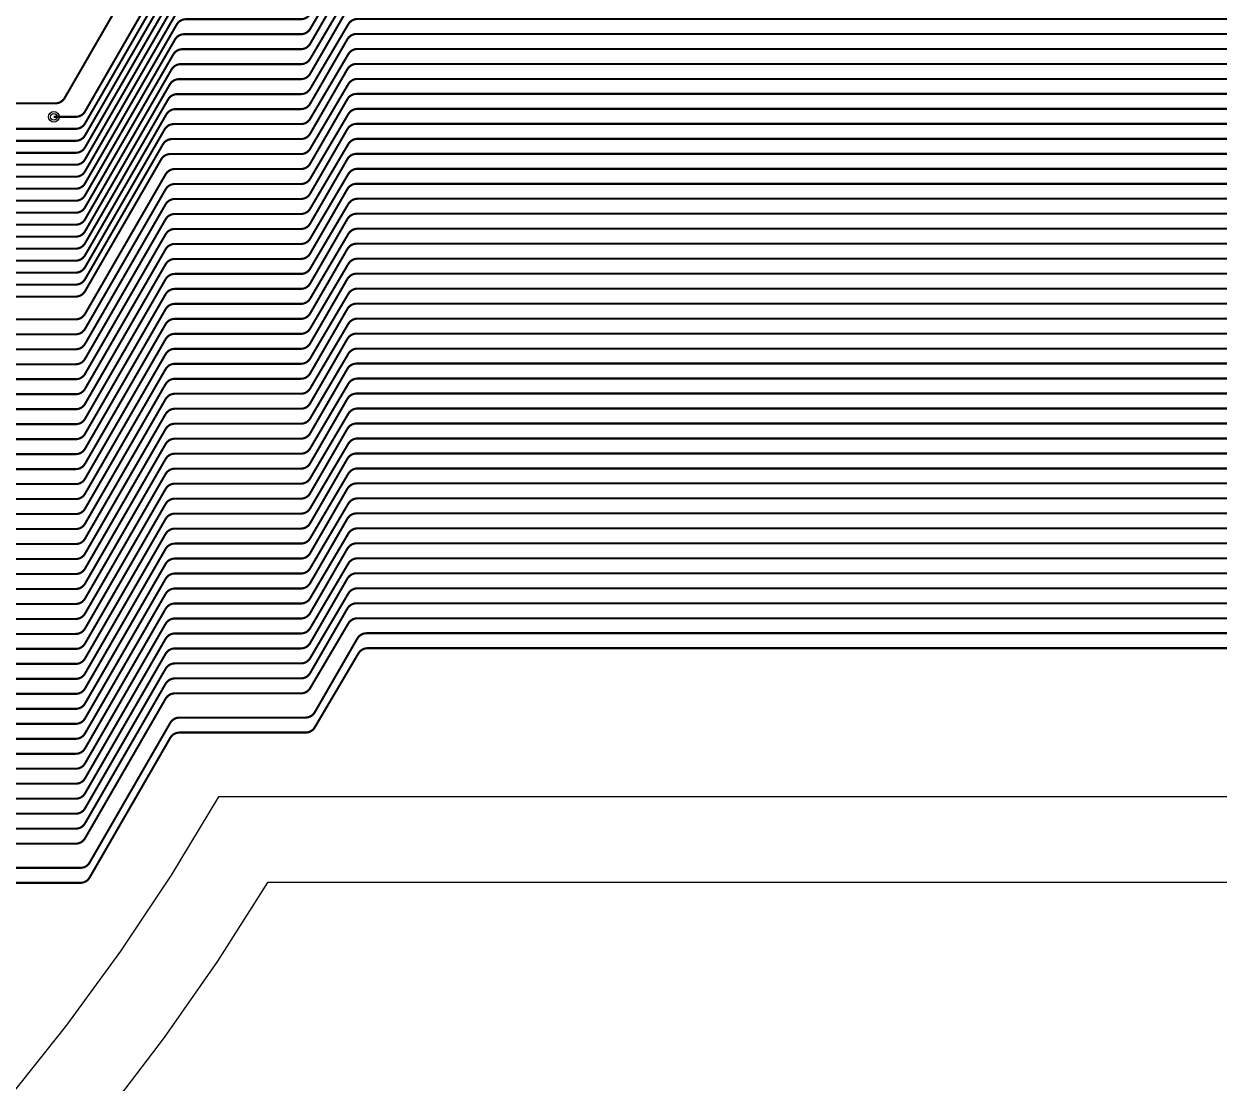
# Model space of a CAD drawing. Header units: metres. Extents: x -54999 to 54999, y -52014 to 54102.
# Drawn here: x 13912 to 19498, y -32853 to -27904 of the extents above; entities that cross this region are included whole.
import ezdxf

# ---------------------------------------------------------------- set-up
doc = ezdxf.new("R2010")
doc.units = ezdxf.units.M
for name, color, linetype in [('eDura_outline_ext', 6, 'Continuous'), ('eDura_outline_int', 6, 'Continuous'), ('etch', 3, 'Continuous'), ('metal', 4, 'Continuous')]:
    doc.layers.add(name, color=color, linetype=linetype)

msp = doc.modelspace()

# ---------------------------------------------------------------- linework, layer by layer
at = {"layer": 'eDura_outline_ext'}
msp.add_lwpolyline([(35250.115, -31915.931), (15050.115, -31915.931), (15050.115, -31915.931), (14816.521, -32282.896), (14567.786, -32639.771), (14304.345, -32985.933), (14026.658, -33320.775), (13735.211, -33643.712), (13430.515, -33954.178), (13113.103, -34251.631), (12783.529, -34535.551), (12442.37, -34805.439), (12090.223, -35060.825), (11727.705, -35301.262), (11355.449, -35526.328), (10974.107, -35735.63), (10584.346, -35928.802), (10186.848, -36105.506), (9782.308, -36265.433), (9371.434, -36408.303), (8954.944, -36533.866), (8533.569, -36641.902), (8108.044, -36732.222)], dxfattribs=at)
at = {"layer": 'eDura_outline_int'}
msp.add_lwpolyline([(34822.174, -31515.931), (14822.174, -31515.931), (14822.174, -31515.931), (14600.616, -31881.415), (14363.643, -32237.098), (14111.688, -32582.33), (13845.211, -32916.481), (13564.7, -33238.94), (13270.666, -33549.118), (12963.647, -33846.45), (12644.204, -34130.391), (12312.92, -34400.422), (11970.399, -34656.052), (11617.269, -34896.812), (11254.174, -35122.263), (10881.776, -35331.993), (10500.757, -35525.62), (10111.813, -35702.788), (9715.653, -35863.175), (9313.002, -36006.488), (8904.595, -36132.465), (8491.178, -36240.876)], dxfattribs=at)
at = {"layer": 'etch'}
msp.add_circle((14051.92, -28338.048), 15, dxfattribs=at)
at = {"layer": 'metal'}
for points in [[(6687.92, -28338.048, 10, 10, 0), (6899.808, -28705.048, 10, 10, 0.26794919), (6943.109, -28730.048, 10, 10, 0), (14154.553, -28730.048, 10, 10, 0.26794919), (14197.854, -28705.048, 10, 10, 0), (14618.199, -27976.99, 10, 10, -0.26794919), (14661.5, -27951.99, 10, 10, 0), (15206.876, -27951.99, 10, 10, 0.26534113), (15249.932, -27927.41, 10, 10, 0), (15428.177, -27625.51, 10, 10, -0.26534113), (15471.233, -27600.931, 10, 10, 0), (22383.577, -27600.931, 10, 10, -0.26794919), (22426.878, -27625.931, 10, 10, 0), (22546.679, -27833.431, 10, 10, 0.26794919), (22589.98, -27858.431, 10, 20, 0), (32821.463, -27858.431, 20, 20, 0.19891237), (32856.819, -27843.786, 20, 60, 0), (33647.174, -27053.431, 60, 20, 0)], [(7739.92, -28338.048, 10, 10, 0), (7919.476, -28649.048, 10, 10, 0.26794919), (7962.777, -28674.048, 10, 10, 0), (14154.553, -28674.048, 10, 10, 0.26794919), (14197.854, -28649.048, 10, 10, 0), (14626.282, -27906.99, 10, 10, -0.26794919), (14669.583, -27881.99, 10, 10, 0), (15206.553, -27881.99, 10, 10, 0.26794919), (15249.854, -27856.99, 10, 10, 0), (15423.67, -27555.931, 10, 10, -0.26794919), (15466.971, -27530.931, 10, 10, 0), (22391.66, -27530.931, 10, 10, -0.26794919), (22434.961, -27555.931, 10, 10, 0), (22570.927, -27791.431, 10, 10, 0.26794919), (22614.229, -27816.431, 10, 20, 0), (32163.463, -27816.431, 20, 20, 0.19891237), (32198.819, -27801.786, 20, 60, 0), (32947.174, -27053.431, 60, 20, 0)], [(8791.92, -28338.048, 10, 10, 0), (8939.144, -28593.048, 10, 10, 0.26794919), (8982.446, -28618.048, 10, 10, 0), (14154.553, -28618.048, 10, 10, 0.26794919), (14197.854, -28593.048, 10, 10, 0), (14634.365, -27836.99, 10, 10, -0.26794919), (14677.666, -27811.99, 10, 10, 0), (15206.876, -27811.99, 10, 10, 0.26534113), (15249.932, -27787.41, 10, 10, 0), (15428.177, -27485.51, 10, 10, -0.26534113), (15471.233, -27460.931, 10, 10, 0), (22399.743, -27460.931, 10, 10, -0.26794919), (22443.044, -27485.931, 10, 10, 0), (22595.176, -27749.431, 10, 10, 0.26794919), (22638.477, -27774.431, 10, 20, 0), (31505.463, -27774.431, 20, 20, 0.19891237), (31540.819, -27759.786, 20, 60, 0), (32247.174, -27053.431, 60, 20, 0)], [(9843.92, -28338.048, 10, 10, 0), (9958.813, -28537.048, 10, 10, 0.26794919), (10002.114, -28562.048, 10, 10, 0), (14154.553, -28562.048, 10, 10, 0.26794919), (14197.854, -28537.048, 10, 10, 0), (14642.447, -27766.99, 10, 10, -0.26794919), (14685.749, -27741.99, 10, 10, 0), (15206.553, -27741.99, 10, 10, 0.26794919), (15249.854, -27716.99, 10, 10, 0), (15423.67, -27415.931, 10, 10, -0.26794919), (15466.971, -27390.931, 10, 10, 0), (22407.826, -27390.931, 10, 10, -0.26794919), (22451.127, -27415.931, 10, 10, 0), (22619.425, -27707.431, 10, 10, 0.26794919), (22662.726, -27732.431, 10, 20, 0), (30847.463, -27732.431, 20, 20, 0.19891237), (30882.819, -27717.786, 20, 60, 0), (31547.174, -27053.431, 60, 20, 0)], [(10895.92, -28338.048, 10, 10, 0), (10978.481, -28481.048, 10, 10, 0.26794919), (11021.782, -28506.048, 10, 10, 0), (14154.553, -28506.048, 10, 10, 0.26794919), (14197.854, -28481.048, 10, 10, 0), (14650.53, -27696.99, 10, 10, -0.26794919), (14693.832, -27671.99, 10, 10, 0), (15206.876, -27671.99, 10, 10, 0.26534113), (15249.932, -27647.41, 10, 10, 0), (15428.177, -27345.51, 10, 10, -0.26534113), (15471.233, -27320.931, 10, 10, 0), (22415.909, -27320.931, 10, 10, -0.26794919), (22459.21, -27345.931, 10, 10, 0), (22643.673, -27665.431, 10, 10, 0.26794919), (22686.975, -27690.431, 10, 20, 0), (30189.463, -27690.431, 20, 20, 0.19891237), (30224.819, -27675.786, 20, 60, 0), (30847.174, -27053.431, 60, 20, 0)], [(11947.92, -28338.048, 10, 10, 0), (11998.15, -28425.048, 10, 10, 0.26794919), (12041.451, -28450.048, 10, 10, 0), (14154.553, -28450.048, 10, 10, 0.26794919), (14197.854, -28425.048, 10, 10, 0), (14658.613, -27626.99, 10, 10, -0.26794919), (14701.915, -27601.99, 10, 10, 0), (15206.553, -27601.99, 10, 10, 0.26794919), (15249.854, -27576.99, 10, 10, 0), (15423.67, -27275.931, 10, 10, -0.26794919), (15466.971, -27250.931, 10, 10, 0), (22423.992, -27250.931, 10, 10, -0.26794919), (22467.293, -27275.931, 10, 10, 0), (22667.922, -27623.431, 10, 10, 0.26794919), (22711.223, -27648.431, 10, 20, 0), (29531.463, -27648.431, 20, 20, 0.19891237), (29566.819, -27633.786, 20, 60, 0), (30147.174, -27053.431, 60, 20, 0)], [(12999.92, -28338.048, 10, 10, 0), (13017.818, -28369.048, 10, 10, 0.26794919), (13061.119, -28394.048, 10, 10, 0), (14154.553, -28394.048, 10, 10, 0.26794919), (14197.854, -28369.048, 10, 10, 0), (14666.696, -27556.99, 10, 10, -0.26794919), (14709.997, -27531.99, 10, 10, 0), (15206.876, -27531.99, 10, 10, 0.26534113), (15249.932, -27507.41, 10, 10, 0), (15428.177, -27205.51, 10, 10, -0.26534113), (15471.233, -27180.931, 10, 10, 0), (22432.074, -27180.931, 10, 10, -0.26794919), (22475.376, -27205.931, 10, 10, 0), (22692.171, -27581.431, 10, 10, 0.26794919), (22735.472, -27606.431, 10, 20, 0), (28873.463, -27606.431, 20, 20, 0.19891237), (28908.819, -27591.786, 20, 60, 0), (29447.174, -27053.431, 60, 20, 0)], [(14051.92, -28338.048, 10, 10, 0), (14154.553, -28338.048, 10, 10, 0.26794919), (14197.854, -28313.048, 10, 10, 0), (14674.779, -27486.99, 10, 10, -0.26794919), (14718.08, -27461.99, 10, 10, 0), (15206.553, -27461.99, 10, 10, 0.26794919), (15249.854, -27436.99, 10, 10, 0), (15423.67, -27135.931, 10, 10, -0.26794919), (15466.971, -27110.931, 10, 10, 0), (22440.157, -27110.931, 10, 10, -0.26794919), (22483.459, -27135.931, 10, 10, 0), (22716.419, -27539.431, 10, 10, 0.26794919), (22759.721, -27564.431, 10, 20, 0), (28215.463, -27564.431, 20, 20, 0.19891237), (28250.819, -27549.786, 20, 60, 0), (28747.174, -27053.431, 60, 20, 0)], [(5635.92, -28338.048, 10, 10, 0), (5880.139, -28761.048, 10, 10, 0.26794919), (5923.441, -28786.048, 10, 10, 0), (14154.553, -28786.048, 10, 10, 0.26794919), (14197.854, -28761.048, 10, 10, 0), (14610.116, -28046.99, 10, 10, -0.26794919), (14653.417, -28021.99, 10, 10, 0), (15206.553, -28021.99, 10, 10, 0.26794919), (15249.854, -27996.99, 10, 10, 0), (15423.67, -27695.931, 10, 10, -0.26794919), (15466.971, -27670.931, 10, 10, 0), (22142.822, -27670.931, 10, 10, -0.26794919), (22186.123, -27695.931, 10, 10, 0), (22522.43, -28278.431, 10, 10, 0.26794919), (22565.731, -28303.431, 10, 20, 0), (22951.463, -28303.431, 20, 20, 0.19891237), (22986.819, -28288.786, 20, 60, 0), (23147.174, -28128.431, 60, 20, 0)], [(4583.92, -28338.048, 10, 10, 0), (4860.471, -28817.048, 10, 10, 0.26794919), (4903.772, -28842.048, 10, 10, 0), (14154.553, -28842.048, 10, 10, 0.26794919), (14197.854, -28817.048, 10, 10, 0), (14602.033, -28116.99, 10, 10, -0.26794919), (14645.334, -28091.99, 10, 10, 0), (15206.876, -28091.99, 10, 10, 0.26534113), (15249.932, -28067.41, 10, 10, 0), (15428.177, -27765.51, 10, 10, -0.26534113), (15471.233, -27740.931, 10, 10, 0), (22134.739, -27740.931, 10, 10, -0.26794919), (22178.04, -27765.931, 10, 10, 0), (22498.181, -28320.431, 10, 10, 0.26794919), (22541.482, -28345.431, 10, 20, 0), (23609.463, -28345.431, 20, 20, 0.19891237), (23644.819, -28330.786, 20, 60, 0), (23847.174, -28128.431, 60, 20, 0)], [(3531.92, -28338.048, 10, 10, 0), (3840.802, -28873.048, 10, 10, 0.26794919), (3884.104, -28898.048, 10, 10, 0), (14154.553, -28898.048, 10, 10, 0.26794919), (14197.854, -28873.048, 10, 10, 0), (14593.95, -28186.99, 10, 10, -0.26794919), (14637.251, -28161.99, 10, 10, 0), (15206.553, -28161.99, 10, 10, 0.26794919), (15249.854, -28136.99, 10, 10, 0), (15423.67, -27835.931, 10, 10, -0.26794919), (15466.971, -27810.931, 10, 10, 0), (22126.656, -27810.931, 10, 10, -0.26794919), (22169.957, -27835.931, 10, 10, 0), (22473.932, -28362.431, 10, 10, 0.26794919), (22517.234, -28387.431, 10, 20, 0), (24267.463, -28387.431, 20, 20, 0.19891237), (24302.819, -28372.786, 20, 60, 0), (24547.174, -28128.431, 60, 20, 0)], [(2479.92, -28338.048, 10, 10, 0), (2821.134, -28929.048, 10, 10, 0.26794919), (2864.435, -28954.048, 10, 10, 0), (14154.553, -28954.048, 10, 10, 0.26794919), (14197.854, -28929.048, 10, 10, 0), (14585.867, -28256.99, 10, 10, -0.26794919), (14629.168, -28231.99, 10, 10, 0), (15206.876, -28231.99, 10, 10, 0.26534113), (15249.932, -28207.41, 10, 10, 0), (15428.177, -27905.51, 10, 10, -0.26534113), (15471.233, -27880.931, 10, 10, 0), (22118.573, -27880.931, 10, 10, -0.26794919), (22161.875, -27905.931, 10, 10, 0), (22449.684, -28404.431, 10, 10, 0.26794919), (22492.985, -28429.431, 10, 20, 0), (24925.463, -28429.431, 20, 20, 0.19891237), (24960.819, -28414.786, 20, 60, 0), (25247.174, -28128.431, 60, 20, 0)], [(1427.92, -28338.048, 10, 10, 0), (1801.466, -28985.048, 10, 10, 0.26794919), (1844.767, -29010.048, 10, 10, 0), (14154.553, -29010.048, 10, 10, 0.26794919), (14197.854, -28985.048, 10, 10, 0), (14577.784, -28326.99, 10, 10, -0.26794919), (14621.086, -28301.99, 10, 10, 0), (15206.553, -28301.99, 10, 10, 0.26794919), (15249.854, -28276.99, 10, 10, 0), (15423.67, -27975.931, 10, 10, -0.26794919), (15466.971, -27950.931, 10, 10, 0), (22110.49, -27950.931, 10, 10, -0.26794919), (22153.792, -27975.931, 10, 10, 0), (22425.435, -28446.431, 10, 10, 0.26794919), (22468.736, -28471.431, 10, 20, 0), (25583.463, -28471.431, 20, 20, 0.19891237), (25618.819, -28456.786, 20, 60, 0), (25947.174, -28128.431, 60, 20, 0)], [(375.92, -28338.048, 10, 10, 0), (781.797, -29041.048, 10, 10, 0.26794919), (825.099, -29066.048, 10, 10, 0), (14154.553, -29066.048, 10, 10, 0.26794919), (14197.854, -29041.048, 10, 10, 0), (14569.701, -28396.99, 10, 10, -0.26794919), (14613.003, -28371.99, 10, 10, 0), (15206.876, -28371.99, 10, 10, 0.26534113), (15249.932, -28347.41, 10, 10, 0), (15428.177, -28045.51, 10, 10, -0.26534113), (15471.233, -28020.931, 10, 10, 0), (22102.407, -28020.931, 10, 10, -0.26794919), (22145.709, -28045.931, 10, 10, 0), (22401.186, -28488.431, 10, 10, 0.26794919), (22444.488, -28513.431, 10, 20, 0), (26241.463, -28513.431, 20, 20, 0.19891237), (26276.819, -28498.786, 20, 60, 0), (26647.174, -28128.431, 60, 20, 0)], [(-676.08, -28338.048, 10, 10, 0), (-237.871, -29097.048, 10, 10, 0.26794919), (-194.57, -29122.048, 10, 10, 0), (14154.553, -29122.048, 10, 10, 0.26794919), (14197.854, -29097.048, 10, 10, 0), (14561.618, -28466.99, 10, 10, -0.26794919), (14604.92, -28441.99, 10, 10, 0), (15206.553, -28441.99, 10, 10, 0.26794919), (15249.854, -28416.99, 10, 10, 0), (15423.67, -28115.931, 10, 10, -0.26794919), (15466.971, -28090.931, 10, 10, 0), (22094.325, -28090.931, 10, 10, -0.26794919), (22137.626, -28115.931, 10, 10, 0), (22376.938, -28530.431, 10, 10, 0.26794919), (22420.239, -28555.431, 10, 20, 0), (26899.463, -28555.431, 20, 20, 0.19891237), (26934.819, -28540.786, 20, 60, 0), (27347.174, -28128.431, 60, 20, 0)], [(-1728.08, -28338.048, 10, 10, 0), (-1257.539, -29153.048, 10, 10, 0.26794919), (-1214.238, -29178.048, 10, 10, 0), (14154.553, -29178.048, 10, 10, 0.26794919), (14197.854, -29153.048, 10, 10, 0), (14553.536, -28536.99, 10, 10, -0.26794919), (14596.837, -28511.99, 10, 10, 0), (15206.876, -28511.99, 10, 10, 0.26534113), (15249.932, -28487.41, 10, 10, 0), (15428.177, -28185.51, 10, 10, -0.26534113), (15471.233, -28160.931, 10, 10, 0), (22086.242, -28160.931, 10, 10, -0.26794919), (22129.543, -28185.931, 10, 10, 0), (22352.689, -28572.431, 10, 10, 0.26794919), (22395.99, -28597.431, 10, 20, 0), (27557.463, -28597.431, 20, 20, 0.19891237), (27592.819, -28582.786, 20, 60, 0), (28047.174, -28128.431, 60, 20, 0)], [(5635.92, -30160.166, 10, 10, 0), (5884.181, -30590.166, 10, 10, 0.26794919), (5927.482, -30615.166, 10, 10, 0), (13102.553, -30615.166, 10, 10, 0.26794919), (13145.854, -30590.166, 10, 10, 0), (13602.572, -29799.107, 10, 10, -0.26794919), (13645.873, -29774.107, 10, 10, 0), (14154.553, -29774.107, 10, 10, 0.26794919), (14197.854, -29749.107, 10, 10, 0), (14574.354, -29096.99, 10, 10, -0.26794919), (14617.655, -29071.99, 10, 10, 0), (15206.876, -29071.99, 10, 10, 0.26534113), (15249.932, -29047.41, 10, 10, 0), (15428.177, -28745.51, 10, 10, -0.26534113), (15471.233, -28720.931, 10, 10, 0), (22021.578, -28720.931, 10, 10, -0.26794919), (22064.88, -28745.931, 10, 10, 0), (22158.699, -28908.431, 10, 10, 0.26794919), (22202, -28933.431, 10, 20, 0), (32821.463, -28933.431, 20, 20, 0.19891237), (32856.819, -28918.786, 20, 60, 0), (33647.174, -28128.431, 60, 20, 0)], [(6687.92, -30160.166, 10, 10, 0), (6898.653, -30525.166, 10, 10, 0.26794919), (6941.954, -30550.166, 10, 10, 0), (13102.553, -30550.166, 10, 10, 0.26794919), (13145.854, -30525.166, 10, 10, 0), (13605.459, -29729.107, 10, 10, -0.26794919), (13648.76, -29704.107, 10, 10, 0), (14154.553, -29704.107, 10, 10, 0.26794919), (14197.854, -29679.107, 10, 10, 0), (14574.354, -29026.99, 10, 10, -0.26794919), (14617.655, -29001.99, 10, 10, 0), (15206.553, -29001.99, 10, 10, 0.26794919), (15249.854, -28976.99, 10, 10, 0), (15423.67, -28675.931, 10, 10, -0.26794919), (15466.971, -28650.931, 10, 10, 0), (22029.661, -28650.931, 10, 10, -0.26794919), (22072.963, -28675.931, 10, 10, 0), (22182.948, -28866.431, 10, 10, 0.26794919), (22226.249, -28891.431, 10, 20, 0), (32163.463, -28891.431, 20, 20, 0.19891237), (32198.819, -28876.786, 20, 60, 0), (32947.174, -28128.431, 60, 20, 0)], [(7739.92, -30160.166, 10, 10, 0), (7913.125, -30460.166, 10, 10, 0.26794919), (7956.426, -30485.166, 10, 10, 0), (13102.553, -30485.166, 10, 10, 0.26794919), (13145.854, -30460.166, 10, 10, 0), (13608.345, -29659.107, 10, 10, -0.26794919), (13651.647, -29634.107, 10, 10, 0), (14154.553, -29634.107, 10, 10, 0.26794919), (14197.854, -29609.107, 10, 10, 0), (14574.354, -28956.99, 10, 10, -0.26794919), (14617.655, -28931.99, 10, 10, 0), (15206.876, -28931.99, 10, 10, 0.26534113), (15249.932, -28907.41, 10, 10, 0), (15428.177, -28605.51, 10, 10, -0.26534113), (15471.233, -28580.931, 10, 10, 0), (22037.744, -28580.931, 10, 10, -0.26794919), (22081.046, -28605.931, 10, 10, 0), (22207.197, -28824.431, 10, 10, 0.26794919), (22250.498, -28849.431, 10, 20, 0), (31505.463, -28849.431, 20, 20, 0.19891237), (31540.819, -28834.786, 20, 60, 0), (32247.174, -28128.431, 60, 20, 0)], [(8791.92, -30160.166, 10, 10, 0), (8927.597, -30395.166, 10, 10, 0.26794919), (8970.899, -30420.166, 10, 10, 0), (13102.553, -30420.166, 10, 10, 0.26794919), (13145.854, -30395.166, 10, 10, 0), (13611.232, -29589.107, 10, 10, -0.26794919), (13654.533, -29564.107, 10, 10, 0), (14154.553, -29564.107, 10, 10, 0.26794919), (14197.854, -29539.107, 10, 10, 0), (14574.354, -28886.99, 10, 10, -0.26794919), (14617.655, -28861.99, 10, 10, 0), (15206.553, -28861.99, 10, 10, 0.26794919), (15249.854, -28836.99, 10, 10, 0), (15423.67, -28535.931, 10, 10, -0.26794919), (15466.971, -28510.931, 10, 10, 0), (22045.827, -28510.931, 10, 10, -0.26794919), (22089.128, -28535.931, 10, 10, 0), (22231.445, -28782.431, 10, 10, 0.26794919), (22274.747, -28807.431, 10, 20, 0), (30847.463, -28807.431, 20, 20, 0.19891237), (30882.819, -28792.786, 20, 60, 0), (31547.174, -28128.431, 60, 20, 0)], [(9843.92, -30160.166, 10, 10, 0), (9942.07, -30330.166, 10, 10, 0.26794919), (9985.371, -30355.166, 10, 10, 0), (13102.553, -30355.166, 10, 10, 0.26794919), (13145.854, -30330.166, 10, 10, 0), (13614.119, -29519.107, 10, 10, -0.26794919), (13657.42, -29494.107, 10, 10, 0), (14154.553, -29494.107, 10, 10, 0.26794919), (14197.854, -29469.107, 10, 10, 0), (14574.354, -28816.99, 10, 10, -0.26794919), (14617.655, -28791.99, 10, 10, 0), (15206.876, -28791.99, 10, 10, 0.26534113), (15249.932, -28767.41, 10, 10, 0), (15428.177, -28465.51, 10, 10, -0.26534113), (15471.233, -28440.931, 10, 10, 0), (22053.91, -28440.931, 10, 10, -0.26794919), (22097.211, -28465.931, 10, 10, 0), (22255.694, -28740.431, 10, 10, 0.26794919), (22298.995, -28765.431, 10, 20, 0), (30189.463, -28765.431, 20, 20, 0.19891237), (30224.819, -28750.786, 20, 60, 0), (30847.174, -28128.431, 60, 20, 0)], [(10895.92, -30160.166, 10, 10, 0), (10956.542, -30265.166, 10, 10, 0.26794919), (10999.843, -30290.166, 10, 10, 0), (13102.553, -30290.166, 10, 10, 0.26794919), (13145.854, -30265.166, 10, 10, 0), (13617.006, -29449.107, 10, 10, -0.26794919), (13660.307, -29424.107, 10, 10, 0), (14154.553, -29424.107, 10, 10, 0.26794919), (14197.854, -29399.107, 10, 10, 0), (14574.354, -28746.99, 10, 10, -0.26794919), (14617.655, -28721.99, 10, 10, 0), (15206.553, -28721.99, 10, 10, 0.26794919), (15249.854, -28696.99, 10, 10, 0), (15423.67, -28395.931, 10, 10, -0.26794919), (15466.971, -28370.931, 10, 10, 0), (22061.993, -28370.931, 10, 10, -0.26794919), (22105.294, -28395.931, 10, 10, 0), (22279.943, -28698.431, 10, 10, 0.26794919), (22323.244, -28723.431, 10, 20, 0), (29531.463, -28723.431, 20, 20, 0.19891237), (29566.819, -28708.786, 20, 60, 0), (30147.174, -28128.431, 60, 20, 0)], [(11947.92, -30160.166, 10, 10, 0), (11971.014, -30200.166, 10, 10, 0.26794919), (12014.315, -30225.166, 10, 10, 0), (13102.553, -30225.166, 10, 10, 0.26794919), (13145.854, -30200.166, 10, 10, 0), (13619.892, -29379.107, 10, 10, -0.26794919), (13663.194, -29354.107, 10, 10, 0), (14154.553, -29354.107, 10, 10, 0.26794919), (14197.854, -29329.107, 10, 10, 0), (14574.354, -28676.99, 10, 10, -0.26794919), (14617.655, -28651.99, 10, 10, 0), (15206.876, -28651.99, 10, 10, 0.26534113), (15249.932, -28627.41, 10, 10, 0), (15428.177, -28325.51, 10, 10, -0.26534113), (15471.233, -28300.931, 10, 10, 0), (22070.076, -28300.931, 10, 10, -0.26794919), (22113.377, -28325.931, 10, 10, 0), (22304.191, -28656.431, 10, 10, 0.26794919), (22347.493, -28681.431, 10, 20, 0), (28873.463, -28681.431, 20, 20, 0.19891237), (28908.819, -28666.786, 20, 60, 0), (29447.174, -28128.431, 60, 20, 0)], [(12999.92, -30160.166, 10, 10, 0), (13102.553, -30160.166, 10, 10, 0.26794919), (13145.854, -30135.166, 10, 10, 0), (13622.779, -29309.107, 10, 10, -0.26794919), (13666.08, -29284.107, 10, 10, 0), (14154.553, -29284.107, 10, 10, 0.26794919), (14197.854, -29259.107, 10, 10, 0), (14574.354, -28606.99, 10, 10, -0.26794919), (14617.655, -28581.99, 10, 10, 0), (15206.553, -28581.99, 10, 10, 0.26794919), (15249.854, -28556.99, 10, 10, 0), (15423.67, -28255.931, 10, 10, -0.26794919), (15466.971, -28230.931, 10, 10, 0), (22078.159, -28230.931, 10, 10, -0.26794919), (22121.46, -28255.931, 10, 10, 0), (22328.44, -28614.431, 10, 10, 0.26794919), (22371.741, -28639.431, 10, 20, 0), (28215.463, -28639.431, 20, 20, 0.19891237), (28250.819, -28624.786, 20, 60, 0), (28747.174, -28128.431, 60, 20, 0)], [(4583.92, -30160.166, 10, 10, 0), (4869.708, -30655.166, 10, 10, 0.26794919), (4913.01, -30680.166, 10, 10, 0), (13102.553, -30680.166, 10, 10, 0.26794919), (13145.854, -30655.166, 10, 10, 0), (13599.685, -29869.107, 10, 10, -0.26794919), (13642.986, -29844.107, 10, 10, 0), (14154.553, -29844.107, 10, 10, 0.26794919), (14197.854, -29819.107, 10, 10, 0), (14574.354, -29166.99, 10, 10, -0.26794919), (14617.655, -29141.99, 10, 10, 0), (15206.553, -29141.99, 10, 10, 0.26794919), (15249.854, -29116.99, 10, 10, 0), (15423.67, -28815.931, 10, 10, -0.26794919), (15466.971, -28790.931, 10, 10, 0), (21780.823, -28790.931, 10, 10, -0.26794919), (21824.125, -28815.931, 10, 10, 0), (22134.45, -29353.431, 10, 10, 0.26794919), (22177.752, -29378.431, 10, 20, 0), (22951.463, -29378.431, 20, 20, 0.19891237), (22986.819, -29363.786, 20, 60, 0), (23147.174, -29203.431, 60, 20, 0)], [(3531.92, -30160.166, 10, 10, 0), (3855.236, -30720.166, 10, 10, 0.26794919), (3898.538, -30745.166, 10, 10, 0), (13102.553, -30745.166, 10, 10, 0.26794919), (13145.854, -30720.166, 10, 10, 0), (13596.798, -29939.107, 10, 10, -0.26794919), (13640.1, -29914.107, 10, 10, 0), (14154.553, -29914.107, 10, 10, 0.26794919), (14197.854, -29889.107, 10, 10, 0), (14574.354, -29236.99, 10, 10, -0.26794919), (14617.655, -29211.99, 10, 10, 0), (15206.876, -29211.99, 10, 10, 0.26534113), (15249.932, -29187.41, 10, 10, 0), (15428.177, -28885.51, 10, 10, -0.26534113), (15471.233, -28860.931, 10, 10, 0), (21772.74, -28860.931, 10, 10, -0.26794919), (21816.042, -28885.931, 10, 10, 0), (22110.202, -29395.431, 10, 10, 0.26794919), (22153.503, -29420.431, 10, 20, 0), (23609.463, -29420.431, 20, 20, 0.19891237), (23644.819, -29405.786, 20, 60, 0), (23847.174, -29203.431, 60, 20, 0)], [(24547.174, -29203.431, 60, 20, 0), (24302.819, -29447.786, 20, 20, -0.19891237), (24267.463, -29462.431, 20, 10, 0), (22129.254, -29462.431, 10, 10, -0.26794919), (22085.953, -29437.431, 10, 10, 0), (21807.959, -28955.931, 10, 10, 0.26794919), (21764.658, -28930.931, 10, 10, 0), (15466.971, -28930.931, 10, 10, 0.26794919), (15423.67, -28955.931, 10, 10, 0), (15249.854, -29256.99, 10, 10, -0.26794919), (15206.553, -29281.99, 10, 10, 0), (14617.655, -29281.99, 10, 10, 0.26794919), (14574.354, -29306.99, 10, 10, 0), (14197.854, -29959.107, 10, 10, -0.26794919), (14154.553, -29984.107, 10, 10, 0), (13637.213, -29984.107, 10, 10, 0.26794919), (13593.912, -30009.107, 10, 10, 0), (13145.854, -30785.166, 10, 10, -0.26794919), (13102.553, -30810.166, 10, 10, 0), (2884.065, -30810.166, 10, 10, -0.26794919), (2840.764, -30785.166, 10, 10, 0), (2479.92, -30160.166, 10, 10, 0)], [(1427.92, -30160.166, 10, 10, 0), (1826.292, -30850.166, 10, 10, 0.26794919), (1869.593, -30875.166, 10, 10, 0), (13102.553, -30875.166, 10, 10, 0.26794919), (13145.854, -30850.166, 10, 10, 0), (13591.025, -30079.107, 10, 10, -0.26794919), (13634.326, -30054.107, 10, 10, 0), (14154.553, -30054.107, 10, 10, 0.26794919), (14197.854, -30029.107, 10, 10, 0), (14574.354, -29376.99, 10, 10, -0.26794919), (14617.655, -29351.99, 10, 10, 0), (15206.876, -29351.99, 10, 10, 0.26534113), (15249.932, -29327.41, 10, 10, 0), (15428.177, -29025.51, 10, 10, -0.26534113), (15471.233, -29000.931, 10, 10, 0), (21756.575, -29000.931, 10, 10, -0.26794919), (21799.876, -29025.931, 10, 10, 0), (22061.704, -29479.431, 10, 10, 0.26794919), (22105.006, -29504.431, 10, 20, 0), (24925.463, -29504.431, 20, 20, 0.19891237), (24960.819, -29489.786, 20, 60, 0), (25247.174, -29203.431, 60, 20, 0)], [(375.92, -30160.166, 10, 10, 0), (811.82, -30915.166, 10, 10, 0.26794919), (855.121, -30940.166, 10, 10, 0), (13102.553, -30940.166, 10, 10, 0.26794919), (13145.854, -30915.166, 10, 10, 0), (13588.138, -30149.107, 10, 10, -0.26794919), (13631.439, -30124.107, 10, 10, 0), (14154.553, -30124.107, 10, 10, 0.26794919), (14197.854, -30099.107, 10, 10, 0), (14574.354, -29446.99, 10, 10, -0.26794919), (14617.655, -29421.99, 10, 10, 0), (15206.553, -29421.99, 10, 10, 0.26794919), (15249.854, -29396.99, 10, 10, 0), (15423.67, -29095.931, 10, 10, -0.26794919), (15466.971, -29070.931, 10, 10, 0), (21748.492, -29070.931, 10, 10, -0.26794919), (21791.793, -29095.931, 10, 10, 0), (22037.456, -29521.431, 10, 10, 0.26794919), (22080.757, -29546.431, 10, 20, 0), (25583.463, -29546.431, 20, 20, 0.19891237), (25618.819, -29531.786, 20, 60, 0), (25947.174, -29203.431, 60, 20, 0)], [(26647.174, -29203.431, 60, 20, 0), (26276.819, -29573.786, 20, 20, -0.19891237), (26241.463, -29588.431, 20, 10, 0), (22056.508, -29588.431, 10, 10, -0.26794919), (22013.207, -29563.431, 10, 10, 0), (21783.71, -29165.931, 10, 10, 0.26794919), (21740.409, -29140.931, 10, 10, 0), (15471.233, -29140.931, 10, 10, 0.26534113), (15428.177, -29165.51, 10, 10, 0), (15249.932, -29467.41, 10, 10, -0.26534113), (15206.876, -29491.99, 10, 10, 0), (14617.655, -29491.99, 10, 10, 0.26794919), (14574.354, -29516.99, 10, 10, 0), (14197.854, -30169.107, 10, 10, -0.26794919), (14154.553, -30194.107, 10, 10, 0), (13628.553, -30194.107, 10, 10, 0.26794919), (13585.251, -30219.107, 10, 10, 0), (13145.854, -30980.166, 10, 10, -0.26794919), (13102.553, -31005.166, 10, 10, 0), (-159.351, -31005.166, 10, 10, -0.26794919), (-202.653, -30980.166, 10, 10, 0), (-676.08, -30160.166, 10, 10, 0)], [(6933.294, -32357.283, 10, 10, 0), (12050.553, -32357.283, 10, 10, 0.26794919), (12093.854, -32332.283, 10, 10, 0), (12585.213, -31481.225, 10, 10, -0.26794919), (12628.514, -31456.225, 10, 10, 0), (13102.553, -31456.225, 10, 10, 0.26794919), (13145.854, -31431.225, 10, 10, 0), (13603.183, -30639.107, 10, 10, -0.26794919), (13646.484, -30614.107, 10, 10, 0), (14154.553, -30614.107, 10, 10, 0.26794919), (14197.854, -30589.107, 10, 10, 0), (14574.354, -29936.99, 10, 10, -0.26794919), (14617.655, -29911.99, 10, 10, 0), (15206.876, -29911.99, 10, 10, 0.26534113), (15249.932, -29887.41, 10, 10, 0), (15428.177, -29585.51, 10, 10, -0.26534113), (15471.233, -29560.931, 10, 10, 0), (21691.911, -29560.931, 10, 10, -0.26794919), (21735.213, -29585.931, 10, 10, 0), (21867.715, -29815.431, 10, 10, 0.26794919), (21911.016, -29840.431, 10, 20, 0), (30189.463, -29840.431, 20, 20, 0.19891237), (30224.819, -29825.786, 20, 60, 0), (30847.174, -29203.431, 60, 20, 0)], [(30147.174, -29203.431, 60, 20, 0), (29566.819, -29783.786, 20, 20, -0.19891237), (29531.463, -29798.431, 20, 10, 0), (21935.265, -29798.431, 10, 10, -0.26794919), (21891.963, -29773.431, 10, 10, 0), (21743.296, -29515.931, 10, 10, 0.26794919), (21699.994, -29490.931, 10, 10, 0), (15466.971, -29490.931, 10, 10, 0.26794919), (15423.67, -29515.931, 10, 10, 0), (15249.854, -29816.99, 10, 10, -0.26794919), (15206.553, -29841.99, 10, 10, 0), (14617.655, -29841.99, 10, 10, 0.26794919), (14574.354, -29866.99, 10, 10, 0), (14197.854, -30519.107, 10, 10, -0.26794919), (14154.553, -30544.107, 10, 10, 0), (13646.484, -30544.107, 10, 10, 0.26794919), (13603.183, -30569.107, 10, 10, 0), (13145.854, -31361.225, 10, 10, -0.26794919), (13102.553, -31386.225, 10, 10, 0), (12625.627, -31386.225, 10, 10, 0.26794919), (12582.326, -31411.225, 10, 10, 0), (12093.854, -32257.283, 10, 10, -0.26794919), (12050.553, -32282.283, 10, 10, 0), (7941.993, -32282.283, 10, 10, -0.26794919)], [(11947.92, -31982.283, 10, 10, 0), (12050.553, -31982.283, 10, 10, 0.26794919), (12093.854, -31957.283, 10, 10, 0), (12570.779, -31131.225, 10, 10, -0.26794919), (12614.08, -31106.225, 10, 10, 0), (13102.553, -31106.225, 10, 10, 0.26794919), (13145.854, -31081.225, 10, 10, 0), (13603.183, -30289.107, 10, 10, -0.26794919), (13646.484, -30264.107, 10, 10, 0), (14154.553, -30264.107, 10, 10, 0.26794919), (14197.854, -30239.107, 10, 10, 0), (14574.354, -29586.99, 10, 10, -0.26794919), (14617.655, -29561.99, 10, 10, 0), (15206.553, -29561.99, 10, 10, 0.26794919), (15249.854, -29536.99, 10, 10, 0), (15423.67, -29235.931, 10, 10, -0.26794919), (15466.971, -29210.931, 10, 10, 0), (21732.326, -29210.931, 10, 10, -0.26794919), (21775.627, -29235.931, 10, 10, 0), (21988.958, -29605.431, 10, 10, 0.26794919), (22032.259, -29630.431, 10, 20, 0), (26899.463, -29630.431, 20, 20, 0.19891237), (26934.819, -29615.786, 20, 60, 0), (27347.174, -29203.431, 60, 20, 0)], [(10895.92, -31982.283, 10, 10, 0), (10924.788, -32032.283, 10, 10, 0.26794919), (10968.089, -32057.283, 10, 10, 0), (12050.553, -32057.283, 10, 10, 0.26794919), (12093.854, -32032.283, 10, 10, 0), (12573.666, -31201.225, 10, 10, -0.26794919), (12616.967, -31176.225, 10, 10, 0), (13102.553, -31176.225, 10, 10, 0.26794919), (13145.854, -31151.225, 10, 10, 0), (13603.183, -30359.107, 10, 10, -0.26794919), (13646.484, -30334.107, 10, 10, 0), (14154.553, -30334.107, 10, 10, 0.26794919), (14197.854, -30309.107, 10, 10, 0), (14574.354, -29656.99, 10, 10, -0.26794919), (14617.655, -29631.99, 10, 10, 0), (15206.876, -29631.99, 10, 10, 0.26534113), (15249.932, -29607.41, 10, 10, 0), (15428.177, -29305.51, 10, 10, -0.26534113), (15471.233, -29280.931, 10, 10, 0), (21724.243, -29280.931, 10, 10, -0.26794919)], [(9843.92, -31982.283, 10, 10, 0), (9916.089, -32107.283, 10, 10, 0.26794919), (9959.39, -32132.283, 10, 10, 0), (12050.553, -32132.283, 10, 10, 0.26794919), (12093.854, -32107.283, 10, 10, 0), (12576.553, -31271.225, 10, 10, -0.26794919), (12619.854, -31246.225, 10, 10, 0), (13102.553, -31246.225, 10, 10, 0.26794919), (13145.854, -31221.225, 10, 10, 0), (13603.183, -30429.107, 10, 10, -0.26794919), (13646.484, -30404.107, 10, 10, 0), (14154.553, -30404.107, 10, 10, 0.26794919), (14197.854, -30379.107, 10, 10, 0), (14574.354, -29726.99, 10, 10, -0.26794919), (14617.655, -29701.99, 10, 10, 0), (15206.553, -29701.99, 10, 10, 0.26794919), (15249.854, -29676.99, 10, 10, 0), (15423.67, -29375.931, 10, 10, -0.26794919), (15466.971, -29350.931, 10, 10, 0), (21716.16, -29350.931, 10, 10, -0.26794919)], [(8791.92, -31982.283, 10, 10, 0), (8907.39, -32182.283, 10, 10, 0.26794919), (8950.691, -32207.283, 10, 10, 0), (12050.553, -32207.283, 10, 10, 0.26794919), (12093.854, -32182.283, 10, 10, 0), (12579.439, -31341.225, 10, 10, -0.26794919), (12622.741, -31316.225, 10, 10, 0), (13102.553, -31316.225, 10, 10, 0.26794919), (13145.854, -31291.225, 10, 10, 0), (13603.183, -30499.107, 10, 10, -0.26794919), (13646.484, -30474.107, 10, 10, 0), (14154.553, -30474.107, 10, 10, 0.26794919), (14197.854, -30449.107, 10, 10, 0), (14574.354, -29796.99, 10, 10, -0.26794919), (14617.655, -29771.99, 10, 10, 0), (15206.876, -29771.99, 10, 10, 0.26534113), (15249.932, -29747.41, 10, 10, 0), (15428.177, -29445.51, 10, 10, -0.26534113), (15471.233, -29420.931, 10, 10, 0), (21708.077, -29420.931, 10, 10, -0.26794919)], [(5635.92, -31982.283, 10, 10, 0), (5881.294, -32407.283, 10, 10, 0.26794919), (5924.595, -32432.283, 10, 10, 0), (12050.553, -32432.283, 10, 10, 0.26794919), (12093.854, -32407.283, 10, 10, 0), (12588.1, -31551.225, 10, 10, -0.26794919), (12631.401, -31526.225, 10, 10, 0), (13102.553, -31526.225, 10, 10, 0.26794919), (13145.854, -31501.225, 10, 10, 0), (13603.183, -30709.107, 10, 10, -0.26794919), (13646.484, -30684.107, 10, 10, 0), (14154.553, -30684.107, 10, 10, 0.26794919), (14197.854, -30659.107, 10, 10, 0), (14574.354, -30006.99, 10, 10, -0.26794919), (14617.655, -29981.99, 10, 10, 0), (15206.553, -29981.99, 10, 10, 0.26794919), (15249.854, -29956.99, 10, 10, 0), (15423.67, -29655.931, 10, 10, -0.26794919), (15466.971, -29630.931, 10, 10, 0), (21683.829, -29630.931, 10, 10, -0.26794919), (21727.13, -29655.931, 10, 10, 0), (21843.466, -29857.431, 10, 10, 0.26794919), (21886.767, -29882.431, 10, 20, 0), (30847.463, -29882.431, 20, 20, 0.19891237)], [(4583.92, -31982.283, 10, 10, 0), (4872.595, -32482.283, 10, 10, 0.26794919), (4915.897, -32507.283, 10, 10, 0), (12050.553, -32507.283, 10, 10, 0.26794919), (12093.854, -32482.283, 10, 10, 0), (12590.986, -31621.225, 10, 10, -0.26794919), (12634.288, -31596.225, 10, 10, 0), (13102.553, -31596.225, 10, 10, 0.26794919), (13145.854, -31571.225, 10, 10, 0), (13603.183, -30779.107, 10, 10, -0.26794919), (13646.484, -30754.107, 10, 10, 0), (14154.553, -30754.107, 10, 10, 0.26794919), (14197.854, -30729.107, 10, 10, 0), (14574.354, -30076.99, 10, 10, -0.26794919), (14617.655, -30051.99, 10, 10, 0), (15206.876, -30051.99, 10, 10, 0.26534113), (15249.932, -30027.41, 10, 10, 0), (15428.177, -29725.51, 10, 10, -0.26534113), (15471.233, -29700.931, 10, 10, 0), (21675.746, -29700.931, 10, 10, -0.26794919), (21719.047, -29725.931, 10, 10, 0), (21819.217, -29899.431, 10, 10, 0.26794919), (21862.518, -29924.431, 10, 20, 0), (31505.463, -29924.431, 20, 20, 0.19891237)], [(3531.92, -31982.283, 10, 10, 0), (3863.897, -32557.283, 10, 10, 0.26794919), (3907.198, -32582.283, 10, 10, 0), (12050.553, -32582.283, 10, 10, 0.26794919), (12093.854, -32557.283, 10, 10, 0), (12593.873, -31691.225, 10, 10, -0.26794919), (12637.174, -31666.225, 10, 10, 0), (13102.553, -31666.225, 10, 10, 0.26794919), (13145.854, -31641.225, 10, 10, 0), (13603.183, -30849.107, 10, 10, -0.26794919), (13646.484, -30824.107, 10, 10, 0), (14154.553, -30824.107, 10, 10, 0.26794919), (14197.854, -30799.107, 10, 10, 0), (14574.354, -30146.99, 10, 10, -0.26794919), (14617.655, -30121.99, 10, 10, 0), (15206.553, -30121.99, 10, 10, 0.26794919), (15249.854, -30096.99, 10, 10, 0), (15423.67, -29795.931, 10, 10, -0.26794919), (15466.971, -29770.931, 10, 10, 0), (21667.663, -29770.931, 10, 10, -0.26794919), (21710.964, -29795.931, 10, 10, 0), (21794.968, -29941.431, 10, 10, 0.26794919), (21838.27, -29966.431, 10, 20, 0), (32163.463, -29966.431, 20, 20, 0.19891237)], [(23147.174, -30278.431, 60, 20, 0), (22986.819, -30438.786, 20, 20, -0.19891237), (22951.463, -30453.431, 20, 10, 0), (21789.772, -30453.431, 10, 10, -0.26794919), (21746.471, -30428.431, 10, 10, 0), (21462.126, -29935.931, 10, 10, 0.26794919), (21418.825, -29910.931, 10, 10, 0), (15466.971, -29910.931, 10, 10, 0.26794919), (15423.67, -29935.931, 10, 10, 0), (15249.854, -30236.99, 10, 10, -0.26794919), (15206.553, -30261.99, 10, 10, 0), (14617.655, -30261.99, 10, 10, 0.26794919), (14574.354, -30286.99, 10, 10, 0), (14197.854, -30939.107, 10, 10, -0.26794919), (14154.553, -30964.107, 10, 10, 0), (13646.484, -30964.107, 10, 10, 0.26794919), (13603.183, -30989.107, 10, 10, 0), (13145.854, -31781.225, 10, 10, -0.26794919), (13102.553, -31806.225, 10, 10, 0), (12642.948, -31806.225, 10, 10, 0.26794919), (12599.647, -31831.225, 10, 10, 0), (12093.854, -32707.283, 10, 10, -0.26794919), (12050.553, -32732.283, 10, 10, 0), (1889.8, -32732.283, 10, 10, -0.26794919)], [(32821.463, -30008.431, 20, 10, 0), (21814.021, -30008.431, 10, 10, -0.26794919), (21770.72, -29983.431, 10, 10, 0), (21702.881, -29865.931, 10, 10, 0.26794919), (21659.58, -29840.931, 10, 10, 0), (15471.233, -29840.931, 10, 10, 0.26534113), (15428.177, -29865.51, 10, 10, 0), (15249.932, -30167.41, 10, 10, -0.26534113), (15206.876, -30191.99, 10, 10, 0), (14617.655, -30191.99, 10, 10, 0.26794919), (14574.354, -30216.99, 10, 10, 0), (14197.854, -30869.107, 10, 10, -0.26794919), (14154.553, -30894.107, 10, 10, 0), (13646.484, -30894.107, 10, 10, 0.26794919), (13603.183, -30919.107, 10, 10, 0), (13145.854, -31711.225, 10, 10, -0.26794919), (13102.553, -31736.225, 10, 10, 0), (12640.061, -31736.225, 10, 10, 0.26794919), (12596.76, -31761.225, 10, 10, 0), (12093.854, -32632.283, 10, 10, -0.26794919), (12050.553, -32657.283, 10, 10, 0), (2898.499, -32657.283, 10, 10, -0.26794919), (2855.198, -32632.283, 10, 10, 0), (2479.92, -31982.283, 10, 10, 0)], [(881.102, -32807.283, 10, 10, 0), (12050.553, -32807.283, 10, 10, 0.26794919), (12093.854, -32782.283, 10, 10, 0), (12602.533, -31901.225, 10, 10, -0.26794919), (12645.835, -31876.225, 10, 10, 0), (13102.553, -31876.225, 10, 10, 0.26794919), (13145.854, -31851.225, 10, 10, 0), (13603.183, -31059.107, 10, 10, -0.26794919), (13646.484, -31034.107, 10, 10, 0), (14154.553, -31034.107, 10, 10, 0.26794919), (14197.854, -31009.107, 10, 10, 0), (14574.354, -30356.99, 10, 10, -0.26794919), (14617.655, -30331.99, 10, 10, 0), (15206.876, -30331.99, 10, 10, 0.26534113), (15249.932, -30307.41, 10, 10, 0), (15428.177, -30005.51, 10, 10, -0.26534113), (15471.233, -29980.931, 10, 10, 0), (21410.742, -29980.931, 10, 10, -0.26794919), (21454.043, -30005.931, 10, 10, 0), (21722.222, -30470.431, 10, 10, 0.26794919), (21765.524, -30495.431, 10, 20, 0), (23609.463, -30495.431, 20, 20, 0.19891237), (23644.819, -30480.786, 20, 60, 0), (23847.174, -30278.431, 60, 20, 0)], [(10895.92, -33804.401, 10, 10, 0), (10998.553, -33804.401, 10, 10, 0.26794919), (11041.854, -33779.401, 10, 10, 0), (11518.779, -32953.342, 10, 10, -0.26794919), (11562.08, -32928.342, 10, 10, 0), (12050.553, -32928.342, 10, 10, 0.26794919), (12093.854, -32903.342, 10, 10, 0), (12632.012, -31971.225, 10, 10, -0.26794919), (12675.313, -31946.225, 10, 10, 0), (13102.553, -31946.225, 10, 10, 0.26794919), (13145.854, -31921.225, 10, 10, 0), (13603.183, -31129.107, 10, 10, -0.26794919), (13646.484, -31104.107, 10, 10, 0), (14154.553, -31104.107, 10, 10, 0.26794919), (14197.854, -31079.107, 10, 10, 0), (14574.354, -30426.99, 10, 10, -0.26794919), (14617.655, -30401.99, 10, 10, 0), (15206.553, -30401.99, 10, 10, 0.26794919), (15249.854, -30376.99, 10, 10, 0), (15423.67, -30075.931, 10, 10, -0.26794919), (15466.971, -30050.931, 10, 10, 0), (21402.659, -30050.931, 10, 10, -0.26794919)], [(9843.92, -33804.401, 10, 10, 0), (9882.025, -33870.401, 10, 10, 0.26794919), (9925.326, -33895.401, 10, 10, 0), (10998.553, -33895.401, 10, 10, 0.26794919), (11041.854, -33870.401, 10, 10, 0), (11530.903, -33023.342, 10, 10, -0.26794919), (11574.205, -32998.342, 10, 10, 0), (12050.553, -32998.342, 10, 10, 0.26794919), (12093.854, -32973.342, 10, 10, 0), (12632.012, -32041.225, 10, 10, -0.26794919), (12675.313, -32016.225, 10, 10, 0), (13102.553, -32016.225, 10, 10, 0.26794919), (13145.854, -31991.225, 10, 10, 0), (13603.183, -31199.107, 10, 10, -0.26794919), (13646.484, -31174.107, 10, 10, 0), (14154.553, -31174.107, 10, 10, 0.26794919), (14197.854, -31149.107, 10, 10, 0), (14574.354, -30496.99, 10, 10, -0.26794919), (14617.655, -30471.99, 10, 10, 0), (15206.876, -30471.99, 10, 10, 0.26534113), (15249.932, -30447.41, 10, 10, 0), (15428.177, -30145.51, 10, 10, -0.26534113), (15471.233, -30120.931, 10, 10, 0), (21394.576, -30120.931, 10, 10, -0.26794919)], [(8791.92, -33804.401, 10, 10, 0), (8882.564, -33961.401, 10, 10, 0.26794919), (8925.865, -33986.401, 10, 10, 0), (10998.553, -33986.401, 10, 10, 0.26794919), (11041.854, -33961.401, 10, 10, 0), (11543.028, -33093.342, 10, 10, -0.26794919), (11586.329, -33068.342, 10, 10, 0), (12050.553, -33068.342, 10, 10, 0.26794919), (12093.854, -33043.342, 10, 10, 0), (12632.012, -32111.225, 10, 10, -0.26794919), (12675.313, -32086.225, 10, 10, 0), (13102.553, -32086.225, 10, 10, 0.26794919), (13145.854, -32061.225, 10, 10, 0), (13603.183, -31269.107, 10, 10, -0.26794919), (13646.484, -31244.107, 10, 10, 0), (14154.553, -31244.107, 10, 10, 0.26794919), (14197.854, -31219.107, 10, 10, 0), (14574.354, -30566.99, 10, 10, -0.26794919), (14617.655, -30541.99, 10, 10, 0), (15206.553, -30541.99, 10, 10, 0.26794919), (15249.854, -30516.99, 10, 10, 0), (15423.67, -30215.931, 10, 10, -0.26794919), (15466.971, -30190.931, 10, 10, 0), (21386.493, -30190.931, 10, 10, -0.26794919)], [(7926.404, -34077.401, 10, 10, 0), (10998.553, -34077.401, 10, 10, 0.26794919), (11041.854, -34052.401, 10, 10, 0), (11555.152, -33163.342, 10, 10, -0.26794919), (11598.453, -33138.342, 10, 10, 0), (12050.553, -33138.342, 10, 10, 0.26794919), (12093.854, -33113.342, 10, 10, 0), (12632.012, -32181.225, 10, 10, -0.26794919), (12675.313, -32156.225, 10, 10, 0), (13102.553, -32156.225, 10, 10, 0.26794919), (13145.854, -32131.225, 10, 10, 0), (13603.183, -31339.107, 10, 10, -0.26794919), (13646.484, -31314.107, 10, 10, 0), (14154.553, -31314.107, 10, 10, 0.26794919), (14197.854, -31289.107, 10, 10, 0), (14574.354, -30636.99, 10, 10, -0.26794919), (14617.655, -30611.99, 10, 10, 0), (15206.876, -30611.99, 10, 10, 0.26534113), (15249.932, -30587.41, 10, 10, 0), (15428.177, -30285.51, 10, 10, -0.26534113), (15471.233, -30260.931, 10, 10, 0), (21378.41, -30260.931, 10, 10, -0.26794919)], [(21370.327, -30330.931, 10, 10, 0), (15466.971, -30330.931, 10, 10, 0.26794919), (15423.67, -30355.931, 10, 10, 0), (15249.854, -30656.99, 10, 10, -0.26794919), (15206.553, -30681.99, 10, 10, 0), (14617.655, -30681.99, 10, 10, 0.26794919), (14574.354, -30706.99, 10, 10, 0), (14197.854, -31359.107, 10, 10, -0.26794919), (14154.553, -31384.107, 10, 10, 0), (13646.484, -31384.107, 10, 10, 0.26794919), (13603.183, -31409.107, 10, 10, 0), (13145.854, -32201.225, 10, 10, -0.26794919), (13102.553, -32226.225, 10, 10, 0), (12675.313, -32226.225, 10, 10, 0.26794919), (12632.012, -32251.225, 10, 10, 0), (12093.854, -33183.342, 10, 10, -0.26794919), (12050.553, -33208.342, 10, 10, 0), (11610.578, -33208.342, 10, 10, 0.26794919), (11567.277, -33233.342, 10, 10, 0), (11041.854, -34143.401, 10, 10, -0.26794919), (10998.553, -34168.401, 10, 10, 0), (6926.943, -34168.401, 10, 10, -0.26794919)], [(5927.482, -34259.401, 10, 10, 0), (10998.553, -34259.401, 10, 10, 0.26794919), (11041.854, -34234.401, 10, 10, 0), (11579.401, -33303.342, 10, 10, -0.26794919), (11622.702, -33278.342, 10, 10, 0), (12050.553, -33278.342, 10, 10, 0.26794919), (12093.854, -33253.342, 10, 10, 0), (12632.012, -32321.225, 10, 10, -0.26794919), (12675.313, -32296.225, 10, 10, 0), (13102.553, -32296.225, 10, 10, 0.26794919), (13145.854, -32271.225, 10, 10, 0), (13603.183, -31479.107, 10, 10, -0.26794919), (13646.484, -31454.107, 10, 10, 0), (14154.553, -31454.107, 10, 10, 0.26794919), (14197.854, -31429.107, 10, 10, 0), (14574.354, -30776.99, 10, 10, -0.26794919), (14617.655, -30751.99, 10, 10, 0), (15206.876, -30751.99, 10, 10, 0.26534113), (15249.932, -30727.41, 10, 10, 0), (15428.177, -30425.51, 10, 10, -0.26534113), (15471.233, -30400.931, 10, 10, 0), (21362.244, -30400.931, 10, 10, -0.26794919)], [(4928.021, -34350.401, 10, 10, 0), (10998.553, -34350.401, 10, 10, 0.26794919), (11041.854, -34325.401, 10, 10, 0), (11591.525, -33373.342, 10, 10, -0.26794919), (11634.826, -33348.342, 10, 10, 0), (12050.553, -33348.342, 10, 10, 0.26794919), (12093.854, -33323.342, 10, 10, 0), (12632.012, -32391.225, 10, 10, -0.26794919), (12675.313, -32366.225, 10, 10, 0), (13102.553, -32366.225, 10, 10, 0.26794919), (13145.854, -32341.225, 10, 10, 0), (13603.183, -31549.107, 10, 10, -0.26794919), (13646.484, -31524.107, 10, 10, 0), (14154.553, -31524.107, 10, 10, 0.26794919), (14197.854, -31499.107, 10, 10, 0), (14574.354, -30846.99, 10, 10, -0.26794919), (14617.655, -30821.99, 10, 10, 0), (15206.553, -30821.99, 10, 10, 0.26794919), (15249.854, -30796.99, 10, 10, 0), (15423.67, -30495.931, 10, 10, -0.26794919), (15466.971, -30470.931, 10, 10, 0), (21354.162, -30470.931, 10, 10, -0.26794919)], [(3928.56, -34441.401, 10, 10, 0), (10998.553, -34441.401, 10, 10, 0.26794919), (11041.854, -34416.401, 10, 10, 0), (11603.65, -33443.342, 10, 10, -0.26794919), (11646.951, -33418.342, 10, 10, 0), (12050.553, -33418.342, 10, 10, 0.26794919), (12093.854, -33393.342, 10, 10, 0), (12632.012, -32461.225, 10, 10, -0.26794919), (12675.313, -32436.225, 10, 10, 0), (13102.553, -32436.225, 10, 10, 0.26794919), (13145.854, -32411.225, 10, 10, 0), (13603.183, -31619.107, 10, 10, -0.26794919), (13646.484, -31594.107, 10, 10, 0), (14154.553, -31594.107, 10, 10, 0.26794919), (14197.854, -31569.107, 10, 10, 0), (14574.354, -30916.99, 10, 10, -0.26794919), (14617.655, -30891.99, 10, 10, 0), (15206.876, -30891.99, 10, 10, 0.26534113), (15249.932, -30867.41, 10, 10, 0), (15428.177, -30565.51, 10, 10, -0.26534113), (15471.233, -30540.931, 10, 10, 0), (21346.079, -30540.931, 10, 10, -0.26794919)], [(2929.099, -34532.401, 10, 10, 0), (10998.553, -34532.401, 10, 10, 0.26794919), (11041.854, -34507.401, 10, 10, 0), (11615.774, -33513.342, 10, 10, -0.26794919), (11659.075, -33488.342, 10, 10, 0), (12050.553, -33488.342, 10, 10, 0.26794919), (12093.854, -33463.342, 10, 10, 0), (12632.012, -32531.225, 10, 10, -0.26794919), (12675.313, -32506.225, 10, 10, 0), (13102.553, -32506.225, 10, 10, 0.26794919), (13145.854, -32481.225, 10, 10, 0), (13603.183, -31689.107, 10, 10, -0.26794919), (13646.484, -31664.107, 10, 10, 0), (14154.553, -31664.107, 10, 10, 0.26794919), (14197.854, -31639.107, 10, 10, 0), (14574.354, -30986.99, 10, 10, -0.26794919), (14617.655, -30961.99, 10, 10, 0), (15206.553, -30961.99, 10, 10, 0.26794919), (15249.854, -30936.99, 10, 10, 0), (15423.67, -30635.931, 10, 10, -0.26794919), (15466.971, -30610.931, 10, 10, 0), (21337.996, -30610.931, 10, 10, -0.26794919)], [(1929.637, -34623.401, 10, 10, 0), (10998.553, -34623.401, 10, 10, 0.26794919), (11041.854, -34598.401, 10, 10, 0), (11627.898, -33583.342, 10, 10, -0.26794919), (11671.2, -33558.342, 10, 10, 0), (12050.553, -33558.342, 10, 10, 0.26794919), (12093.854, -33533.342, 10, 10, 0), (12632.012, -32601.225, 10, 10, -0.26794919), (12675.313, -32576.225, 10, 10, 0), (13102.553, -32576.225, 10, 10, 0.26794919), (13145.854, -32551.225, 10, 10, 0), (13603.183, -31759.107, 10, 10, -0.26794919), (13646.484, -31734.107, 10, 10, 0), (14154.553, -31734.107, 10, 10, 0.26794919), (14197.854, -31709.107, 10, 10, 0), (14574.354, -31056.99, 10, 10, -0.26794919), (14617.655, -31031.99, 10, 10, 0), (15206.876, -31031.99, 10, 10, 0.26534113), (15249.932, -31007.41, 10, 10, 0), (15428.177, -30705.51, 10, 10, -0.26534113), (15471.233, -30680.931, 10, 10, 0), (21329.913, -30680.931, 10, 10, -0.26794919)], [(10369.92, -34715.459, 10, 10, 0), (11020.187, -34715.459, 10, 10, 0.26794919), (11063.488, -34690.459, 10, 10, 0), (11637.408, -33696.401, 10, 10, -0.26794919), (11680.71, -33671.401, 10, 10, 0), (12072.187, -33671.401, 10, 10, 0.26794919), (12115.488, -33646.401, 10, 10, 0), (12653.647, -32714.283, 10, 10, -0.26794919), (12696.948, -32689.283, 10, 10, 0), (13124.187, -32689.283, 10, 10, 0.26794919), (13167.488, -32664.283, 10, 10, 0), (13624.817, -31872.166, 10, 10, -0.26794919), (13668.119, -31847.166, 10, 10, 0), (14176.187, -31847.166, 10, 10, 0.26794919), (14219.488, -31822.166, 10, 10, 0), (14595.988, -31170.048, 10, 10, -0.26794919), (14639.29, -31145.048, 10, 10, 0), (15228.187, -31145.048, 10, 10, 0.26794919), (15271.488, -31120.048, 10, 10, 0), (15470.165, -30775.931, 10, 10, -0.26794919), (15513.466, -30750.931, 10, 10, 0), (21321.83, -30750.931, 10, 10, -0.26794919)], [(9317.92, -34715.459, 10, 10, 0), (9356.025, -34781.459, 10, 10, 0.26794919), (9399.326, -34806.459, 10, 10, 0), (11020.187, -34806.459, 10, 10, 0.26794919), (11063.488, -34781.459, 10, 10, 0), (11649.533, -33766.401, 10, 10, -0.26794919), (11692.834, -33741.401, 10, 10, 0), (12072.187, -33741.401, 10, 10, 0.26794919), (12115.488, -33716.401, 10, 10, 0), (12653.647, -32784.283, 10, 10, -0.26794919), (12696.948, -32759.283, 10, 10, 0), (13124.187, -32759.283, 10, 10, 0.26794919), (13167.488, -32734.283, 10, 10, 0), (13624.817, -31942.166, 10, 10, -0.26794919), (13668.119, -31917.166, 10, 10, 0), (14176.187, -31917.166, 10, 10, 0.26794919), (14219.488, -31892.166, 10, 10, 0), (14595.988, -31240.048, 10, 10, -0.26794919), (14639.29, -31215.048, 10, 10, 0), (15228.511, -31215.048, 10, 10, 0.26534113), (15271.566, -31190.469, 10, 10, 0), (15475.234, -30845.51, 10, 10, -0.26534113), (15518.289, -30820.931, 10, 10, 0), (21313.747, -30820.931, 10, 10, -0.26794919)]]:
    msp.add_lwpolyline(points, format="xyseb", dxfattribs=at)
at = {"layer": 'metal', "const_width": 10}
msp.add_lwpolyline([(14577.92, -27426.99), (14102.761, -28249.99, -0.26794919), (14059.46, -28274.99), (-2356.712, -28274.99, -0.26794919), (-2400.014, -28249.99), (-2719.9, -27695.931, 0.26794919), (-2763.201, -27670.931), (-8694.202, -27670.931)], format="xyb", dxfattribs=at)
for points in [[(15235.42, -27951.99), (15235.42, -27951.99)], [(15235.42, -28021.99), (15235.42, -28021.99)], [(15235.42, -28091.99), (15235.42, -28091.99)], [(15235.42, -28161.99), (15235.42, -28161.99)], [(15235.42, -28231.99), (15235.42, -28231.99)], [(15235.42, -28301.99), (15235.42, -28301.99)], [(14051.92, -28338.048), (14051.92, -28338.048)], [(15235.42, -28371.99), (15235.42, -28371.99)], [(15235.42, -28441.99), (15235.42, -28441.99)], [(15235.42, -28511.99), (15235.42, -28511.99)], [(15235.42, -28581.99), (15235.42, -28581.99)], [(15235.42, -28651.99), (15235.42, -28651.99)], [(15235.42, -28721.99), (15235.42, -28721.99)], [(15235.42, -28791.99), (15235.42, -28791.99)], [(15235.42, -28861.99), (15235.42, -28861.99)], [(15235.42, -28931.99), (15235.42, -28931.99)], [(15235.42, -29001.99), (15235.42, -29001.99)], [(15235.42, -29071.99), (15235.42, -29071.99)], [(15235.42, -29141.99), (15235.42, -29141.99)], [(15235.42, -29211.99), (15235.42, -29211.99)], [(14183.42, -29284.107), (14183.42, -29284.107)], [(15235.42, -29281.99), (15235.42, -29281.99)], [(14183.42, -29354.107), (14183.42, -29354.107)], [(15235.42, -29351.99), (15235.42, -29351.99)], [(14183.42, -29424.107), (14183.42, -29424.107)], [(15235.42, -29421.99), (15235.42, -29421.99)], [(14183.42, -29494.107), (14183.42, -29494.107)], [(15235.42, -29491.99), (15235.42, -29491.99)], [(14183.42, -29564.107), (14183.42, -29564.107)], [(15235.42, -29561.99), (15235.42, -29561.99)], [(14183.42, -29634.107), (14183.42, -29634.107)], [(15235.42, -29631.99), (15235.42, -29631.99)], [(14183.42, -29704.107), (14183.42, -29704.107)], [(15235.42, -29701.99), (15235.42, -29701.99)], [(14183.42, -29774.107), (14183.42, -29774.107)], [(15235.42, -29771.99), (15235.42, -29771.99)], [(14183.42, -29844.107), (14183.42, -29844.107)], [(15235.42, -29841.99), (15235.42, -29841.99)], [(14183.42, -29914.107), (14183.42, -29914.107)], [(15235.42, -29911.99), (15235.42, -29911.99)], [(14183.42, -29984.107), (14183.42, -29984.107)], [(15235.42, -29981.99), (15235.42, -29981.99)], [(15235.42, -30051.99), (15235.42, -30051.99)], [(14183.42, -30054.107), (14183.42, -30054.107)], [(14183.42, -30124.107), (14183.42, -30124.107)], [(15235.42, -30121.99), (15235.42, -30121.99)], [(14183.42, -30194.107), (14183.42, -30194.107)], [(15235.42, -30191.99), (15235.42, -30191.99)], [(14183.42, -30264.107), (14183.42, -30264.107)], [(15235.42, -30261.99), (15235.42, -30261.99)], [(15235.42, -30331.99), (15235.42, -30331.99)], [(14183.42, -30334.107), (14183.42, -30334.107)], [(14183.42, -30404.107), (14183.42, -30404.107)], [(15235.42, -30401.99), (15235.42, -30401.99)], [(14183.42, -30474.107), (14183.42, -30474.107)], [(15235.42, -30471.99), (15235.42, -30471.99)], [(14183.42, -30544.107), (14183.42, -30544.107)], [(15235.42, -30541.99), (15235.42, -30541.99)], [(15235.42, -30611.99), (15235.42, -30611.99)], [(14183.42, -30614.107), (14183.42, -30614.107)], [(14183.42, -30684.107), (14183.42, -30684.107)], [(15235.42, -30681.99), (15235.42, -30681.99)], [(14183.42, -30754.107), (14183.42, -30754.107)], [(15235.42, -30751.99), (15235.42, -30751.99)], [(14183.42, -30824.107), (14183.42, -30824.107)], [(15235.42, -30821.99), (15235.42, -30821.99)], [(14183.42, -30894.107), (14183.42, -30894.107)], [(15235.42, -30891.99), (15235.42, -30891.99)], [(14183.42, -30964.107), (14183.42, -30964.107)], [(15235.42, -30961.99), (15235.42, -30961.99)], [(14183.42, -31034.107), (14183.42, -31034.107)], [(15235.42, -31031.99), (15235.42, -31031.99)], [(14183.42, -31104.107), (14183.42, -31104.107)], [(14183.42, -31174.107), (14183.42, -31174.107)], [(14183.42, -31244.107), (14183.42, -31244.107)], [(14183.42, -31314.107), (14183.42, -31314.107)], [(14183.42, -31384.107), (14183.42, -31384.107)], [(14183.42, -31454.107), (14183.42, -31454.107)], [(14183.42, -31524.107), (14183.42, -31524.107)], [(14183.42, -31594.107), (14183.42, -31594.107)], [(14183.42, -31664.107), (14183.42, -31664.107)], [(14183.42, -31734.107), (14183.42, -31734.107)]]:
    msp.add_lwpolyline(points, dxfattribs=at)
at = {"layer": 'metal'}
msp.add_circle((14051.92, -28338.048), 25, dxfattribs=at)

doc.saveas('drawing.dxf')
